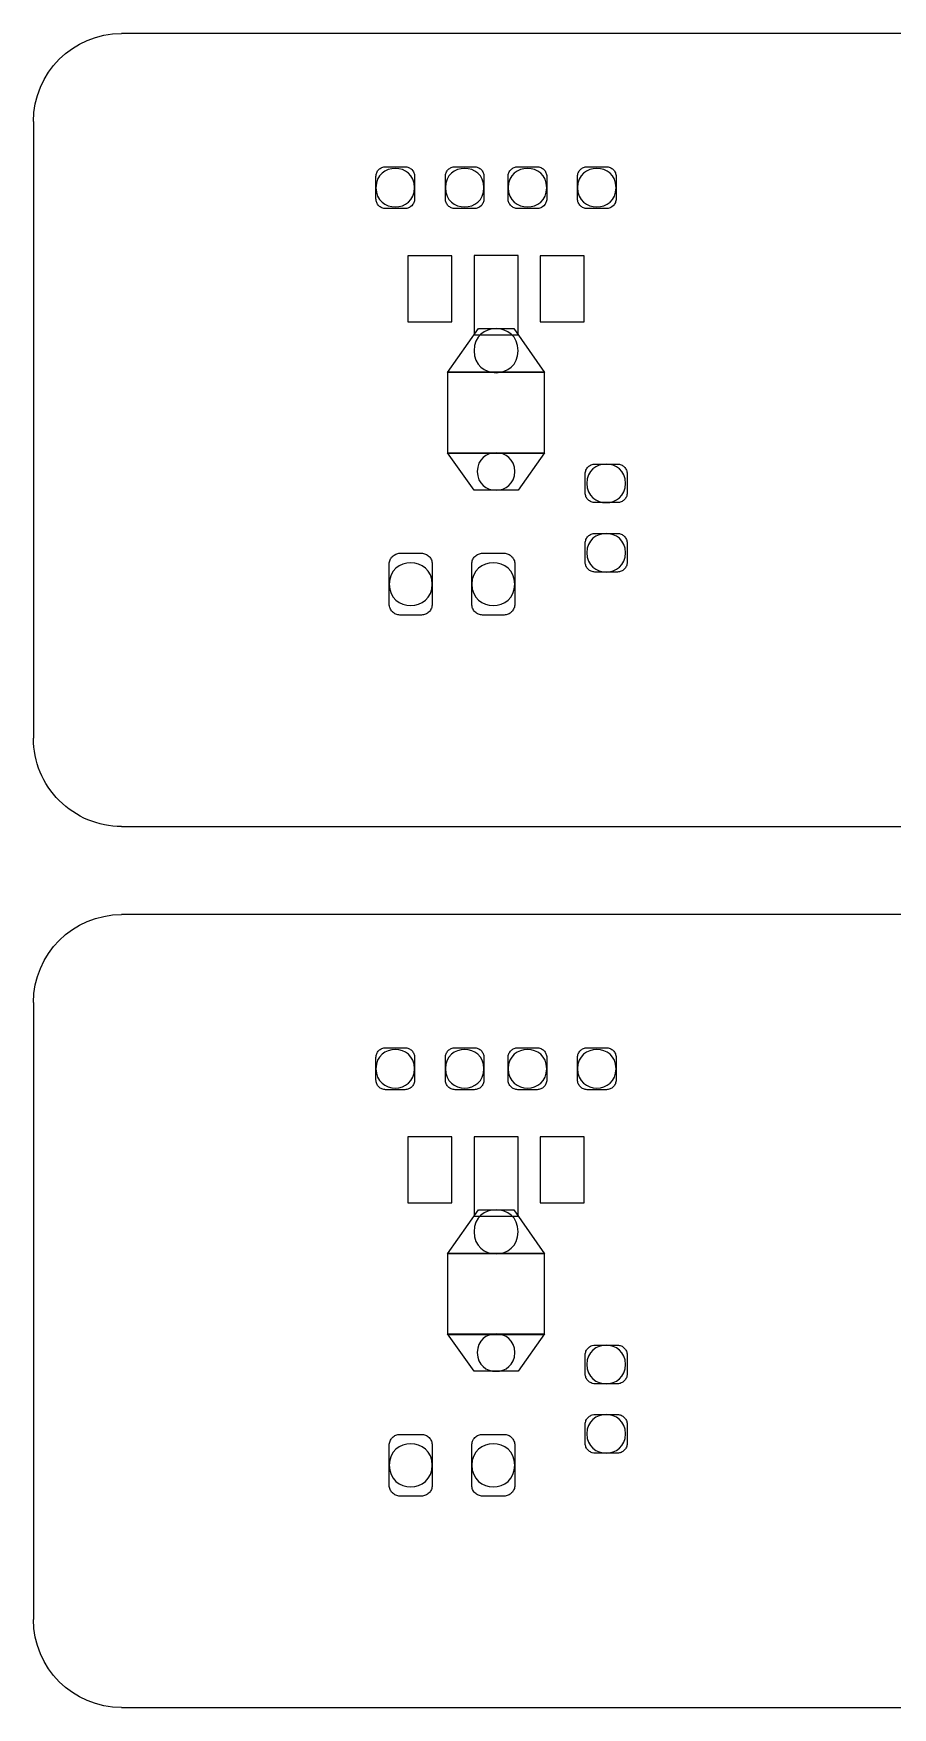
# Model space of a CAD drawing. Extents: x 5 to 105, y 5 to 103.
# Drawn here: x 5.05 to 24.55, y 64.96 to 102.95 of the extents above; entities that cross this region are included whole.
import ezdxf

# ---------------------------------------------------------------- set-up
doc = ezdxf.new("R2010")
doc.units = 0
doc.layers.get('0').update_dxf_attribs({"linetype": 'CONTINUOUS'})

msp = doc.modelspace()

# ---------------------------------------------------------------- linework, layer by layer
at = {"color": 5}
for points in [[(42.054976, 102.9546), (7.055556, 102.9546)], [(5.054644, 100.955087), (5.054644, 86.955597)], [(7.055556, 84.954687), (42.054976, 84.954687)], [(42.054976, 82.955148), (7.055556, 82.955148)], [(5.054644, 80.955609), (5.054644, 66.954748)], [(7.055556, 64.955209), (42.054976, 64.955209)]]:
    msp.add_lwpolyline(points, dxfattribs=at)
at = {"color": 7}
for points in [[(13.507531, 99.92844), (13.529579, 99.925684), (13.550249, 99.920171), (13.569542, 99.913281), (13.588835, 99.903635), (13.608127, 99.892611), (13.624664, 99.880208), (13.6412, 99.866428), (13.668761, 99.833355), (13.679785, 99.814062), (13.688053, 99.79477), (13.694944, 99.774099), (13.700456, 99.753429), (13.70459, 99.732758), (13.70459, 99.177409), (13.700456, 99.156738), (13.694944, 99.13469), (13.688053, 99.115397), (13.679785, 99.096105), (13.668761, 99.076812), (13.6412, 99.043739), (13.608127, 99.016178), (13.588835, 99.005154), (13.569542, 98.996886), (13.550249, 98.989995), (13.529579, 98.984483), (13.507531, 98.981727), (13.48686, 98.980349), (13.048644, 98.980349), (13.027973, 98.981727), (13.005925, 98.984483), (12.985254, 98.989995), (12.964583, 98.996886), (12.945291, 99.005154), (12.927376, 99.016178), (12.909462, 99.029959), (12.894303, 99.043739), (12.879145, 99.060276), (12.866743, 99.076812), (12.855718, 99.096105), (12.846072, 99.115397), (12.839182, 99.13469), (12.83367, 99.156738), (12.830914, 99.177409), (12.829536, 99.198079), (12.829536, 99.71071), (12.830914, 99.732758), (12.83367, 99.753429), (12.839182, 99.774099), (12.846072, 99.79477), (12.855718, 99.814062), (12.866743, 99.833355), (12.879145, 99.849891), (12.894303, 99.866428), (12.909462, 99.880208), (12.927376, 99.892611), (12.945291, 99.903635), (12.964583, 99.913281), (12.985254, 99.920171), (13.005925, 99.925684), (13.027973, 99.92844), (13.048644, 99.929818), (13.48686, 99.929818)], [(15.082628, 99.92844), (15.103299, 99.925684), (15.125347, 99.920171), (15.14464, 99.913281), (15.163932, 99.903635), (15.183225, 99.892611), (15.199761, 99.880208), (15.216298, 99.866428), (15.230078, 99.849891), (15.24248, 99.833355), (15.253505, 99.814062), (15.263151, 99.79477), (15.270041, 99.774099), (15.275553, 99.753429), (15.27831, 99.732758), (15.279687, 99.71071), (15.279687, 99.198079), (15.27831, 99.177409), (15.275553, 99.156738), (15.270041, 99.13469), (15.263151, 99.115397), (15.253505, 99.096105), (15.24248, 99.076812), (15.230078, 99.060276), (15.216298, 99.043739), (15.183225, 99.016178), (15.163932, 99.005154), (15.14464, 98.996886), (15.125347, 98.989995), (15.103299, 98.984483), (15.082628, 98.981727), (15.060579, 98.980349), (14.623741, 98.980349), (14.601693, 98.981727), (14.581022, 98.984483), (14.560352, 98.989995), (14.539681, 98.996886), (14.520388, 99.005154), (14.502474, 99.016178), (14.48456, 99.029959), (14.469401, 99.043739), (14.454243, 99.060276), (14.44184, 99.076812), (14.430816, 99.096105), (14.42117, 99.115397), (14.41428, 99.13469), (14.408767, 99.156738), (14.406011, 99.177409), (14.404633, 99.198079), (14.404633, 99.71071), (14.406011, 99.732758), (14.408767, 99.753429), (14.41428, 99.774099), (14.42117, 99.79477), (14.430816, 99.814062), (14.44184, 99.833355), (14.454243, 99.849891), (14.469401, 99.866428), (14.48456, 99.880208), (14.502474, 99.892611), (14.520388, 99.903635), (14.539681, 99.913281), (14.560352, 99.920171), (14.581022, 99.925684), (14.601693, 99.92844), (14.623741, 99.929818), (15.060579, 99.929818)], [(16.50752, 99.92844), (16.529568, 99.925684), (16.550239, 99.920171), (16.569531, 99.913281), (16.588824, 99.903635), (16.608116, 99.892611), (16.624653, 99.880208), (16.641189, 99.866428), (16.66875, 99.833355), (16.679774, 99.814062), (16.688043, 99.79477), (16.694933, 99.774099), (16.700445, 99.753429), (16.704579, 99.732758), (16.704579, 99.177409), (16.700445, 99.156738), (16.694933, 99.13469), (16.688043, 99.115397), (16.679774, 99.096105), (16.66875, 99.076812), (16.641189, 99.043739), (16.608116, 99.016178), (16.588824, 99.005154), (16.569531, 98.996886), (16.550239, 98.989995), (16.529568, 98.984483), (16.50752, 98.981727), (16.486849, 98.980349), (16.048633, 98.980349), (16.027962, 98.981727), (16.005914, 98.984483), (15.985243, 98.989995), (15.964572, 98.996886), (15.94528, 99.005154), (15.927366, 99.016178), (15.909451, 99.029959), (15.894293, 99.043739), (15.879134, 99.060276), (15.866732, 99.076812), (15.855708, 99.096105), (15.846061, 99.115397), (15.839171, 99.13469), (15.833659, 99.156738), (15.830903, 99.177409), (15.829525, 99.198079), (15.829525, 99.71071), (15.830903, 99.732758), (15.833659, 99.753429), (15.839171, 99.774099), (15.846061, 99.79477), (15.855708, 99.814062), (15.866732, 99.833355), (15.879134, 99.849891), (15.894293, 99.866428), (15.909451, 99.880208), (15.927366, 99.892611), (15.94528, 99.903635), (15.964572, 99.913281), (15.985243, 99.920171), (16.005914, 99.925684), (16.027962, 99.92844), (16.048633, 99.929818), (16.486849, 99.929818)], [(18.082617, 99.92844), (18.103288, 99.925684), (18.125336, 99.920171), (18.144629, 99.913281), (18.163921, 99.903635), (18.183214, 99.892611), (18.199751, 99.880208), (18.216287, 99.866428), (18.230067, 99.849891), (18.24247, 99.833355), (18.253494, 99.814062), (18.26314, 99.79477), (18.270031, 99.774099), (18.275543, 99.753429), (18.278299, 99.732758), (18.279677, 99.71071), (18.279677, 99.198079), (18.278299, 99.177409), (18.275543, 99.156738), (18.270031, 99.13469), (18.26314, 99.115397), (18.253494, 99.096105), (18.24247, 99.076812), (18.230067, 99.060276), (18.216287, 99.043739), (18.183214, 99.016178), (18.163921, 99.005154), (18.144629, 98.996886), (18.125336, 98.989995), (18.103288, 98.984483), (18.082617, 98.981727), (18.060569, 98.980349), (17.62373, 98.980349), (17.601682, 98.981727), (17.581011, 98.984483), (17.560341, 98.989995), (17.53967, 98.996886), (17.520378, 99.005154), (17.502463, 99.016178), (17.484549, 99.029959), (17.46939, 99.043739), (17.454232, 99.060276), (17.441829, 99.076812), (17.430805, 99.096105), (17.421159, 99.115397), (17.414269, 99.13469), (17.408756, 99.156738), (17.406001, 99.177409), (17.404623, 99.198079), (17.404623, 99.71071), (17.406001, 99.732758), (17.408756, 99.753429), (17.414269, 99.774099), (17.421159, 99.79477), (17.430805, 99.814062), (17.441829, 99.833355), (17.454232, 99.849891), (17.46939, 99.866428), (17.484549, 99.880208), (17.502463, 99.892611), (17.520378, 99.903635), (17.53967, 99.913281), (17.560341, 99.920171), (17.581011, 99.925684), (17.601682, 99.92844), (17.62373, 99.929818), (18.060569, 99.929818)], [(13.554384, 96.40893), (14.55484, 96.40893), (14.55484, 97.909614), (13.554384, 97.909614)], [(15.055067, 96.112652), (16.055523, 96.112652), (16.055523, 97.91237), (15.055067, 97.91237)], [(16.554373, 96.40893), (17.554829, 96.40893), (17.554829, 97.909614), (16.554373, 97.909614)], [(14.455621, 95.255512), (15.155664, 96.25459), (15.954926, 96.25459), (16.65497, 95.255512)], [(14.455621, 93.425477), (16.65497, 93.425477), (16.65497, 95.265159), (14.455621, 95.265159)], [(16.65497, 93.436502), (16.055523, 92.586252), (15.055067, 92.586252), (14.455621, 93.436502)], [(18.332042, 93.178809), (18.354091, 93.176053), (18.374761, 93.17054), (18.395432, 93.16365), (18.414724, 93.154004), (18.432639, 93.14298), (18.450553, 93.130577), (18.48087, 93.10026), (18.493273, 93.082346), (18.504297, 93.064431), (18.513943, 93.045139), (18.520833, 93.024468), (18.526345, 93.003798), (18.529102, 92.983127), (18.53048, 92.961079), (18.53048, 92.52424), (18.529102, 92.502192), (18.526345, 92.481521), (18.520833, 92.460851), (18.513943, 92.44018), (18.504297, 92.420888), (18.493273, 92.401595), (18.48087, 92.385059), (18.465712, 92.368522), (18.450553, 92.354742), (18.432639, 92.342339), (18.414724, 92.331315), (18.395432, 92.321669), (18.374761, 92.314778), (18.354091, 92.309266), (18.332042, 92.30651), (18.311372, 92.305132), (17.798741, 92.305132), (17.776693, 92.30651), (17.756022, 92.309266), (17.735352, 92.314778), (17.714681, 92.321669), (17.695388, 92.331315), (17.677474, 92.342339), (17.65956, 92.354742), (17.644401, 92.368522), (17.629243, 92.385059), (17.61684, 92.401595), (17.605816, 92.420888), (17.59617, 92.44018), (17.58928, 92.460851), (17.583767, 92.481521), (17.581011, 92.502192), (17.579633, 92.52424), (17.579633, 92.961079), (17.581011, 92.983127), (17.583767, 93.003798), (17.58928, 93.024468), (17.59617, 93.045139), (17.605816, 93.064431), (17.61684, 93.082346), (17.629243, 93.10026), (17.65956, 93.130577), (17.677474, 93.14298), (17.695388, 93.154004), (17.714681, 93.16365), (17.735352, 93.17054), (17.756022, 93.176053), (17.776693, 93.178809), (17.798741, 93.180186), (18.311372, 93.180186)], [(18.332042, 91.603711), (18.354091, 91.600955), (18.374761, 91.595443), (18.395432, 91.588553), (18.414724, 91.578906), (18.432639, 91.567882), (18.450553, 91.55548), (18.48087, 91.525163), (18.493273, 91.507248), (18.504297, 91.489334), (18.513943, 91.470041), (18.520833, 91.44937), (18.526345, 91.4287), (18.529102, 91.40803), (18.53048, 91.385981), (18.53048, 90.949143), (18.529102, 90.927094), (18.526345, 90.906424), (18.520833, 90.885753), (18.513943, 90.865082), (18.504297, 90.84579), (18.493273, 90.827876), (18.48087, 90.809961), (18.465712, 90.793424), (18.450553, 90.779644), (18.432639, 90.767242), (18.414724, 90.756218), (18.395432, 90.746571), (18.374761, 90.739681), (18.354091, 90.734169), (18.332042, 90.731413), (18.311372, 90.730035), (17.798741, 90.730035), (17.776693, 90.731413), (17.756022, 90.734169), (17.735352, 90.739681), (17.714681, 90.746571), (17.695388, 90.756218), (17.677474, 90.767242), (17.65956, 90.779644), (17.644401, 90.793424), (17.629243, 90.809961), (17.61684, 90.827876), (17.605816, 90.84579), (17.59617, 90.865082), (17.58928, 90.885753), (17.583767, 90.906424), (17.581011, 90.927094), (17.579633, 90.949143), (17.579633, 91.385981), (17.581011, 91.40803), (17.583767, 91.4287), (17.58928, 91.44937), (17.59617, 91.470041), (17.605816, 91.489334), (17.61684, 91.507248), (17.629243, 91.525163), (17.65956, 91.55548), (17.677474, 91.567882), (17.695388, 91.578906), (17.714681, 91.588553), (17.735352, 91.595443), (17.756022, 91.600955), (17.776693, 91.603711), (17.798741, 91.605089), (18.311372, 91.605089)], [(13.885113, 91.15447), (13.908539, 91.150336), (13.931966, 91.144824), (13.954015, 91.136556), (13.976064, 91.125532), (13.996734, 91.114507), (14.016027, 91.099349), (14.033941, 91.08419), (14.049099, 91.066276), (14.064258, 91.046983), (14.07666, 91.026313), (14.086307, 91.004264), (14.094575, 90.982216), (14.100087, 90.958789), (14.104221, 90.935362), (14.105599, 90.910558), (14.105599, 89.998296), (14.104221, 89.97487), (14.100087, 89.951443), (14.094575, 89.928016), (14.086307, 89.905968), (14.07666, 89.883919), (14.064258, 89.863249), (14.049099, 89.843956), (14.033941, 89.826042), (14.016027, 89.810883), (13.996734, 89.795725), (13.976064, 89.783322), (13.954015, 89.773676), (13.931966, 89.765408), (13.908539, 89.759896), (13.885113, 89.755762), (13.861686, 89.754384), (13.373861, 89.754384), (13.350434, 89.755762), (13.32563, 89.759896), (13.303581, 89.765408), (13.280154, 89.773676), (13.259484, 89.783322), (13.238813, 89.795725), (13.21952, 89.810883), (13.201606, 89.826042), (13.185069, 89.843956), (13.171289, 89.863249), (13.158887, 89.883919), (13.147862, 89.905968), (13.140972, 89.928016), (13.134082, 89.951443), (13.131326, 89.97487), (13.129948, 89.998296), (13.129948, 90.910558), (13.131326, 90.935362), (13.134082, 90.958789), (13.140972, 90.982216), (13.147862, 91.004264), (13.158887, 91.026313), (13.171289, 91.046983), (13.185069, 91.066276), (13.201606, 91.08419), (13.21952, 91.099349), (13.238813, 91.114507), (13.280154, 91.136556), (13.303581, 91.144824), (13.32563, 91.150336), (13.350434, 91.15447)], [(15.760623, 91.15447), (15.78405, 91.150336), (15.807476, 91.144824), (15.829525, 91.136556), (15.851573, 91.125532), (15.872244, 91.114507), (15.891536, 91.099349), (15.908073, 91.08419), (15.924609, 91.066276), (15.93839, 91.046983), (15.950792, 91.026313), (15.961816, 91.004264), (15.970085, 90.982216), (15.975597, 90.958789), (15.978353, 90.935362), (15.979731, 90.910558), (15.979731, 89.998296), (15.978353, 89.97487), (15.975597, 89.951443), (15.970085, 89.928016), (15.961816, 89.905968), (15.950792, 89.883919), (15.93839, 89.863249), (15.924609, 89.843956), (15.908073, 89.826042), (15.891536, 89.810883), (15.872244, 89.795725), (15.851573, 89.783322), (15.829525, 89.773676), (15.807476, 89.765408), (15.78405, 89.759896), (15.760623, 89.755762), (15.735818, 89.754384), (15.249371, 89.754384), (15.224566, 89.755762), (15.201139, 89.759896), (15.177713, 89.765408), (15.155664, 89.773676), (15.133616, 89.783322), (15.112945, 89.795725), (15.093652, 89.810883), (15.075738, 89.826042), (15.060579, 89.843956), (15.045421, 89.863249), (15.034397, 89.883919), (15.023373, 89.905968), (15.015104, 89.928016), (15.009592, 89.951443), (15.006836, 89.97487), (15.005458, 89.998296), (15.005458, 90.910558), (15.006836, 90.935362), (15.009592, 90.958789), (15.015104, 90.982216), (15.023373, 91.004264), (15.034397, 91.026313), (15.045421, 91.046983), (15.060579, 91.066276), (15.075738, 91.08419), (15.093652, 91.099349), (15.112945, 91.114507), (15.133616, 91.125532), (15.155664, 91.136556), (15.177713, 91.144824), (15.201139, 91.150336), (15.224566, 91.15447)], [(13.507531, 79.928971), (13.529579, 79.926215), (13.550249, 79.920703), (13.569542, 79.913813), (13.588835, 79.904167), (13.608127, 79.893142), (13.624664, 79.88074), (13.6412, 79.865582), (13.65498, 79.850423), (13.668761, 79.832509), (13.679785, 79.814594), (13.688053, 79.795302), (13.694944, 79.774631), (13.700456, 79.753961), (13.70459, 79.73329), (13.70459, 79.17794), (13.700456, 79.155892), (13.694944, 79.135221), (13.688053, 79.114551), (13.679785, 79.095258), (13.668761, 79.077344), (13.65498, 79.059429), (13.6412, 79.044271), (13.624664, 79.029112), (13.608127, 79.01671), (13.588835, 79.005686), (13.569542, 78.996039), (13.550249, 78.989149), (13.529579, 78.983637), (13.507531, 78.980881), (13.48686, 78.979503), (13.048644, 78.979503), (13.027973, 78.980881), (13.005925, 78.983637), (12.985254, 78.989149), (12.964583, 78.996039), (12.945291, 79.005686), (12.927376, 79.01671), (12.909462, 79.029112), (12.879145, 79.059429), (12.866743, 79.077344), (12.855718, 79.095258), (12.846072, 79.114551), (12.839182, 79.135221), (12.83367, 79.155892), (12.830914, 79.17794), (12.829536, 79.198611), (12.829536, 79.711241), (12.830914, 79.73329), (12.83367, 79.753961), (12.839182, 79.774631), (12.846072, 79.795302), (12.855718, 79.814594), (12.866743, 79.832509), (12.879145, 79.850423), (12.909462, 79.88074), (12.927376, 79.893142), (12.945291, 79.904167), (12.964583, 79.913813), (12.985254, 79.920703), (13.005925, 79.926215), (13.027973, 79.928971), (13.048644, 79.930349), (13.48686, 79.930349)], [(15.082628, 79.928971), (15.103299, 79.926215), (15.125347, 79.920703), (15.14464, 79.913813), (15.163932, 79.904167), (15.183225, 79.893142), (15.199761, 79.88074), (15.216298, 79.865582), (15.230078, 79.850423), (15.24248, 79.832509), (15.253505, 79.814594), (15.263151, 79.795302), (15.270041, 79.774631), (15.275553, 79.753961), (15.27831, 79.73329), (15.279687, 79.711241), (15.279687, 79.198611), (15.27831, 79.17794), (15.275553, 79.155892), (15.270041, 79.135221), (15.263151, 79.114551), (15.253505, 79.095258), (15.24248, 79.077344), (15.230078, 79.059429), (15.216298, 79.044271), (15.199761, 79.029112), (15.183225, 79.01671), (15.163932, 79.005686), (15.14464, 78.996039), (15.125347, 78.989149), (15.103299, 78.983637), (15.082628, 78.980881), (15.060579, 78.979503), (14.623741, 78.979503), (14.601693, 78.980881), (14.581022, 78.983637), (14.560352, 78.989149), (14.539681, 78.996039), (14.520388, 79.005686), (14.502474, 79.01671), (14.48456, 79.029112), (14.454243, 79.059429), (14.44184, 79.077344), (14.430816, 79.095258), (14.42117, 79.114551), (14.41428, 79.135221), (14.408767, 79.155892), (14.406011, 79.17794), (14.404633, 79.198611), (14.404633, 79.711241), (14.406011, 79.73329), (14.408767, 79.753961), (14.41428, 79.774631), (14.42117, 79.795302), (14.430816, 79.814594), (14.44184, 79.832509), (14.454243, 79.850423), (14.48456, 79.88074), (14.502474, 79.893142), (14.520388, 79.904167), (14.539681, 79.913813), (14.560352, 79.920703), (14.581022, 79.926215), (14.601693, 79.928971), (14.623741, 79.930349), (15.060579, 79.930349)], [(16.50752, 79.928971), (16.529568, 79.926215), (16.550239, 79.920703), (16.569531, 79.913813), (16.588824, 79.904167), (16.608116, 79.893142), (16.624653, 79.88074), (16.641189, 79.865582), (16.65497, 79.850423), (16.66875, 79.832509), (16.679774, 79.814594), (16.688043, 79.795302), (16.694933, 79.774631), (16.700445, 79.753961), (16.704579, 79.73329), (16.704579, 79.17794), (16.700445, 79.155892), (16.694933, 79.135221), (16.688043, 79.114551), (16.679774, 79.095258), (16.66875, 79.077344), (16.65497, 79.059429), (16.641189, 79.044271), (16.624653, 79.029112), (16.608116, 79.01671), (16.588824, 79.005686), (16.569531, 78.996039), (16.550239, 78.989149), (16.529568, 78.983637), (16.50752, 78.980881), (16.486849, 78.979503), (16.048633, 78.979503), (16.027962, 78.980881), (16.005914, 78.983637), (15.985243, 78.989149), (15.964572, 78.996039), (15.94528, 79.005686), (15.927366, 79.01671), (15.909451, 79.029112), (15.879134, 79.059429), (15.866732, 79.077344), (15.855708, 79.095258), (15.846061, 79.114551), (15.839171, 79.135221), (15.833659, 79.155892), (15.830903, 79.17794), (15.829525, 79.198611), (15.829525, 79.711241), (15.830903, 79.73329), (15.833659, 79.753961), (15.839171, 79.774631), (15.846061, 79.795302), (15.855708, 79.814594), (15.866732, 79.832509), (15.879134, 79.850423), (15.909451, 79.88074), (15.927366, 79.893142), (15.94528, 79.904167), (15.964572, 79.913813), (15.985243, 79.920703), (16.005914, 79.926215), (16.027962, 79.928971), (16.048633, 79.930349), (16.486849, 79.930349)], [(18.082617, 79.928971), (18.103288, 79.926215), (18.125336, 79.920703), (18.144629, 79.913813), (18.163921, 79.904167), (18.183214, 79.893142), (18.199751, 79.88074), (18.216287, 79.865582), (18.230067, 79.850423), (18.24247, 79.832509), (18.253494, 79.814594), (18.26314, 79.795302), (18.270031, 79.774631), (18.275543, 79.753961), (18.278299, 79.73329), (18.279677, 79.711241), (18.279677, 79.198611), (18.278299, 79.17794), (18.275543, 79.155892), (18.270031, 79.135221), (18.26314, 79.114551), (18.253494, 79.095258), (18.24247, 79.077344), (18.230067, 79.059429), (18.216287, 79.044271), (18.199751, 79.029112), (18.183214, 79.01671), (18.163921, 79.005686), (18.144629, 78.996039), (18.125336, 78.989149), (18.103288, 78.983637), (18.082617, 78.980881), (18.060569, 78.979503), (17.62373, 78.979503), (17.601682, 78.980881), (17.581011, 78.983637), (17.560341, 78.989149), (17.53967, 78.996039), (17.520378, 79.005686), (17.502463, 79.01671), (17.484549, 79.029112), (17.454232, 79.059429), (17.441829, 79.077344), (17.430805, 79.095258), (17.421159, 79.114551), (17.414269, 79.135221), (17.408756, 79.155892), (17.406001, 79.17794), (17.404623, 79.198611), (17.404623, 79.711241), (17.406001, 79.73329), (17.408756, 79.753961), (17.414269, 79.774631), (17.421159, 79.795302), (17.430805, 79.814594), (17.441829, 79.832509), (17.454232, 79.850423), (17.484549, 79.88074), (17.502463, 79.893142), (17.520378, 79.904167), (17.53967, 79.913813), (17.560341, 79.920703), (17.581011, 79.926215), (17.601682, 79.928971), (17.62373, 79.930349), (18.060569, 79.930349)], [(13.554384, 76.409462), (14.55484, 76.409462), (14.55484, 77.910145), (13.554384, 77.910145)], [(15.055067, 76.111806), (16.055523, 76.111806), (16.055523, 77.911523), (15.055067, 77.911523)], [(16.554373, 76.409462), (17.554829, 76.409462), (17.554829, 77.910145), (16.554373, 77.910145)], [(14.455621, 75.254666), (15.155664, 76.255122), (15.954926, 76.255122), (16.65497, 75.254666)], [(14.455621, 73.424631), (16.65497, 73.424631), (16.65497, 75.264312), (14.455621, 75.264312)], [(16.65497, 73.437034), (16.055523, 72.586784), (15.055067, 72.586784), (14.455621, 73.437034)], [(18.332042, 73.17934), (18.354091, 73.175206), (18.374761, 73.171072), (18.395432, 73.162804), (18.414724, 73.154535), (18.432639, 73.143511), (18.450553, 73.129731), (18.465712, 73.11595), (18.48087, 73.099414), (18.493273, 73.082877), (18.504297, 73.064963), (18.513943, 73.044292), (18.520833, 73.025), (18.526345, 73.004329), (18.529102, 72.982281), (18.53048, 72.96161), (18.53048, 72.523394), (18.529102, 72.502723), (18.526345, 72.480675), (18.520833, 72.460004), (18.513943, 72.440712), (18.504297, 72.420041), (18.493273, 72.402127), (18.48087, 72.38559), (18.465712, 72.369054), (18.450553, 72.355273), (18.432639, 72.341493), (18.414724, 72.330469), (18.395432, 72.3222), (18.374761, 72.313932), (18.354091, 72.309798), (18.332042, 72.305664), (17.776693, 72.305664), (17.735352, 72.313932), (17.714681, 72.3222), (17.695388, 72.330469), (17.677474, 72.341493), (17.65956, 72.355273), (17.644401, 72.369054), (17.629243, 72.38559), (17.61684, 72.402127), (17.605816, 72.420041), (17.59617, 72.440712), (17.58928, 72.460004), (17.583767, 72.480675), (17.581011, 72.502723), (17.579633, 72.523394), (17.579633, 72.96161), (17.581011, 72.982281), (17.583767, 73.004329), (17.58928, 73.025), (17.59617, 73.044292), (17.605816, 73.064963), (17.61684, 73.082877), (17.629243, 73.099414), (17.644401, 73.11595), (17.65956, 73.129731), (17.677474, 73.143511), (17.695388, 73.154535), (17.714681, 73.162804), (17.735352, 73.171072), (17.776693, 73.17934)], [(18.332042, 71.604243), (18.354091, 71.600108), (18.374761, 71.595974), (18.395432, 71.587706), (18.414724, 71.579438), (18.432639, 71.568414), (18.450553, 71.556011), (18.48087, 71.525694), (18.493273, 71.50778), (18.504297, 71.489865), (18.513943, 71.470573), (18.520833, 71.449902), (18.526345, 71.429232), (18.529102, 71.407183), (18.53048, 71.386513), (18.53048, 70.948296), (18.529102, 70.927626), (18.526345, 70.905577), (18.520833, 70.884907), (18.513943, 70.865614), (18.504297, 70.844943), (18.493273, 70.827029), (18.48087, 70.810493), (18.465712, 70.793956), (18.450553, 70.780176), (18.432639, 70.766395), (18.414724, 70.755371), (18.395432, 70.747103), (18.374761, 70.738835), (18.354091, 70.7347), (18.332042, 70.730566), (17.776693, 70.730566), (17.735352, 70.738835), (17.714681, 70.747103), (17.695388, 70.755371), (17.677474, 70.766395), (17.65956, 70.780176), (17.644401, 70.793956), (17.629243, 70.810493), (17.61684, 70.827029), (17.605816, 70.844943), (17.59617, 70.865614), (17.58928, 70.884907), (17.583767, 70.905577), (17.581011, 70.927626), (17.579633, 70.948296), (17.579633, 71.386513), (17.581011, 71.407183), (17.583767, 71.429232), (17.58928, 71.449902), (17.59617, 71.470573), (17.605816, 71.489865), (17.61684, 71.50778), (17.629243, 71.525694), (17.65956, 71.556011), (17.677474, 71.568414), (17.695388, 71.579438), (17.714681, 71.587706), (17.735352, 71.595974), (17.776693, 71.604243), (17.798741, 71.60562), (18.311372, 71.60562)], [(13.885113, 71.153624), (13.908539, 71.150868), (13.931966, 71.143978), (13.954015, 71.137087), (13.976064, 71.126063), (13.996734, 71.113661), (14.016027, 71.099881), (14.033941, 71.083344), (14.049099, 71.06543), (14.064258, 71.046137), (14.07666, 71.025466), (14.086307, 71.004796), (14.094575, 70.981369), (14.100087, 70.959321), (14.104221, 70.934516), (14.105599, 70.911089), (14.105599, 69.998828), (14.104221, 69.975402), (14.100087, 69.950597), (14.094575, 69.928548), (14.086307, 69.905122), (14.07666, 69.884451), (14.064258, 69.86378), (14.049099, 69.844488), (14.033941, 69.826573), (14.016027, 69.810037), (13.996734, 69.796256), (13.976064, 69.783854), (13.954015, 69.774208), (13.931966, 69.76594), (13.908539, 69.759049), (13.885113, 69.756293), (13.861686, 69.754915), (13.373861, 69.754915), (13.350434, 69.756293), (13.32563, 69.759049), (13.303581, 69.76594), (13.280154, 69.774208), (13.259484, 69.783854), (13.238813, 69.796256), (13.21952, 69.810037), (13.201606, 69.826573), (13.185069, 69.844488), (13.171289, 69.86378), (13.158887, 69.884451), (13.147862, 69.905122), (13.140972, 69.928548), (13.134082, 69.950597), (13.131326, 69.975402), (13.129948, 69.998828), (13.129948, 70.911089), (13.131326, 70.934516), (13.134082, 70.959321), (13.140972, 70.981369), (13.147862, 71.004796), (13.158887, 71.025466), (13.171289, 71.046137), (13.185069, 71.06543), (13.201606, 71.083344), (13.21952, 71.099881), (13.238813, 71.113661), (13.259484, 71.126063), (13.280154, 71.137087), (13.303581, 71.143978), (13.32563, 71.150868), (13.350434, 71.153624), (13.373861, 71.155002), (13.861686, 71.155002)], [(15.760623, 71.153624), (15.78405, 71.150868), (15.807476, 71.143978), (15.829525, 71.137087), (15.851573, 71.126063), (15.872244, 71.113661), (15.891536, 71.099881), (15.908073, 71.083344), (15.924609, 71.06543), (15.93839, 71.046137), (15.950792, 71.025466), (15.961816, 71.004796), (15.970085, 70.981369), (15.975597, 70.959321), (15.978353, 70.934516), (15.979731, 70.911089), (15.979731, 69.998828), (15.978353, 69.975402), (15.975597, 69.950597), (15.970085, 69.928548), (15.961816, 69.905122), (15.950792, 69.884451), (15.93839, 69.86378), (15.924609, 69.844488), (15.908073, 69.826573), (15.891536, 69.810037), (15.872244, 69.796256), (15.851573, 69.783854), (15.829525, 69.774208), (15.807476, 69.76594), (15.78405, 69.759049), (15.760623, 69.756293), (15.735818, 69.754915), (15.249371, 69.754915), (15.224566, 69.756293), (15.201139, 69.759049), (15.177713, 69.76594), (15.155664, 69.774208), (15.133616, 69.783854), (15.112945, 69.796256), (15.093652, 69.810037), (15.075738, 69.826573), (15.060579, 69.844488), (15.045421, 69.86378), (15.023373, 69.905122), (15.015104, 69.928548), (15.009592, 69.950597), (15.006836, 69.975402), (15.005458, 69.998828), (15.005458, 70.911089), (15.006836, 70.934516), (15.009592, 70.959321), (15.015104, 70.981369), (15.023373, 71.004796), (15.045421, 71.046137), (15.060579, 71.06543), (15.075738, 71.083344), (15.093652, 71.099881), (15.112945, 71.113661), (15.133616, 71.126063), (15.155664, 71.137087), (15.177713, 71.143978), (15.201139, 71.150868), (15.224566, 71.153624), (15.249371, 71.155002), (15.735818, 71.155002)]]:
    msp.add_lwpolyline(points, close=True, dxfattribs=at)
at = {"color": 5}
for points in [[(5.054644, 100.955087), (5.054644, 102.058894), (5.950369, 102.9546), (7.055556, 102.9546)], [(5.640312, 85.540335), (5.265484, 85.915162), (5.054644, 86.425042), (5.054644, 86.955597)], [(7.055556, 84.954687), (6.525011, 84.954687), (6.016516, 85.165507), (5.640312, 85.540335)], [(5.054644, 80.955609), (5.054644, 82.059417), (5.950369, 82.955148), (7.055556, 82.955148)], [(7.055556, 64.955209), (5.950369, 64.955209), (5.054644, 65.85094), (5.054644, 66.954748)]]:
    msp.add_open_spline(points, degree=3, dxfattribs=at)
at = {"color": 7}
for points in [[(13.70459, 99.454395), (13.70459, 100.038683), (12.829536, 100.038683), (12.829536, 99.454395)], [(15.279687, 99.454395), (15.279687, 100.038683), (14.404633, 100.038683), (14.404633, 99.454395)], [(16.704579, 99.454395), (16.704579, 100.038683), (15.829525, 100.038683), (15.829525, 99.454395)], [(18.279677, 99.454395), (18.279677, 100.038683), (17.404623, 100.038683), (17.404623, 99.454395)], [(12.829536, 99.454395), (12.829536, 98.871484), (13.70459, 98.871484), (13.70459, 99.454395)], [(14.404633, 99.454395), (14.404633, 98.871484), (15.279687, 98.871484), (15.279687, 99.454395)], [(15.829525, 99.454395), (15.829525, 98.871484), (16.704579, 98.871484), (16.704579, 99.454395)], [(17.404623, 99.454395), (17.404623, 98.871484), (18.279677, 98.871484), (18.279677, 99.454395)], [(16.055523, 95.754362), (16.055523, 96.421332), (15.055067, 96.421332), (15.055067, 95.754362)], [(15.055067, 95.754362), (15.055067, 95.08877), (16.055523, 95.08877), (16.055523, 95.754362)], [(15.979731, 93.012066), (15.979731, 93.57844), (15.129481, 93.57844), (15.129481, 93.012066)], [(18.491895, 92.74197), (18.491895, 93.326259), (17.61684, 93.326259), (17.61684, 92.74197)], [(15.129481, 93.012066), (15.129481, 92.445692), (15.979731, 92.445692), (15.979731, 93.012066)], [(17.61684, 92.74197), (17.61684, 92.15906), (18.491895, 92.15906), (18.491895, 92.74197)], [(18.491895, 91.166873), (18.491895, 91.751161), (17.61684, 91.751161), (17.61684, 91.166873)], [(14.105599, 90.454427), (14.105599, 91.104861), (13.129948, 91.104861), (13.129948, 90.454427)], [(15.979731, 90.454427), (15.979731, 91.104861), (15.005458, 91.104861), (15.005458, 90.454427)], [(17.61684, 91.166873), (17.61684, 90.583962), (18.491895, 90.583962), (18.491895, 91.166873)], [(13.129948, 90.454427), (13.129948, 89.805371), (14.105599, 89.805371), (14.105599, 90.454427)], [(15.005458, 90.454427), (15.005458, 89.805371), (15.979731, 89.805371), (15.979731, 90.454427)], [(13.70459, 79.454926), (13.70459, 80.037836), (12.829536, 80.037836), (12.829536, 79.454926)], [(15.279687, 79.454926), (15.279687, 80.037836), (14.404633, 80.037836), (14.404633, 79.454926)], [(16.704579, 79.454926), (16.704579, 80.037836), (15.829525, 80.037836), (15.829525, 79.454926)], [(18.279677, 79.454926), (18.279677, 80.037836), (17.404623, 80.037836), (17.404623, 79.454926)], [(12.829536, 79.454926), (12.829536, 78.872016), (13.70459, 78.872016), (13.70459, 79.454926)], [(14.404633, 79.454926), (14.404633, 78.872016), (15.279687, 78.872016), (15.279687, 79.454926)], [(15.829525, 79.454926), (15.829525, 78.872016), (16.704579, 78.872016), (16.704579, 79.454926)], [(17.404623, 79.454926), (17.404623, 78.872016), (18.279677, 78.872016), (18.279677, 79.454926)], [(16.055523, 75.754894), (16.055523, 76.421864), (15.055067, 76.421864), (15.055067, 75.754894)], [(15.055067, 75.754894), (15.055067, 75.087923), (16.055523, 75.087923), (16.055523, 75.754894)], [(15.979731, 73.011219), (15.979731, 73.578971), (15.129481, 73.578971), (15.129481, 73.011219)], [(15.129481, 73.011219), (15.129481, 72.444846), (15.979731, 72.444846), (15.979731, 73.011219)], [(18.491895, 72.742502), (18.491895, 73.325412), (17.61684, 73.325412), (17.61684, 72.742502)], [(17.61684, 72.742502), (17.61684, 72.159592), (18.491895, 72.159592), (18.491895, 72.742502)], [(18.491895, 71.167405), (18.491895, 71.750315), (17.61684, 71.750315), (17.61684, 71.167405)], [(14.105599, 70.454959), (14.105599, 71.105393), (13.129948, 71.105393), (13.129948, 70.454959)], [(15.979731, 70.454959), (15.979731, 71.105393), (15.005458, 71.105393), (15.005458, 70.454959)], [(17.61684, 71.167405), (17.61684, 70.584494), (18.491895, 70.584494), (18.491895, 71.167405)], [(13.129948, 70.454959), (13.129948, 69.804525), (14.105599, 69.804525), (14.105599, 70.454959)], [(15.005458, 70.454959), (15.005458, 69.804525), (15.979731, 69.804525), (15.979731, 70.454959)]]:
    msp.add_open_spline(points, degree=3, dxfattribs=at)

doc.saveas('drawing.dxf')
